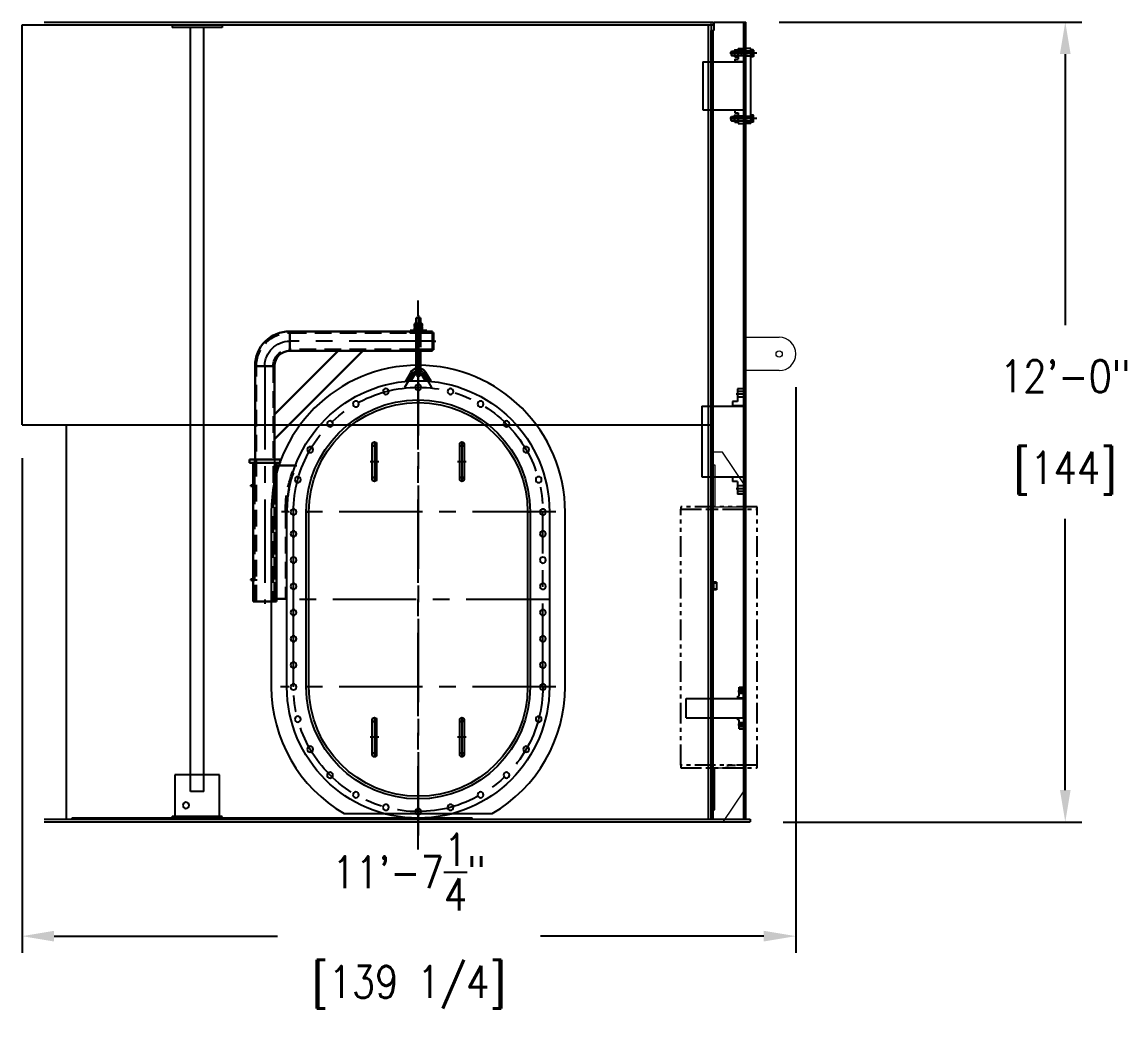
# Model space of a CAD drawing. Extents: x -3358 to -2794, y -13 to 855.
# Drawn here: x -3042.8 to -2844.1, y -13.2 to 169.2 of the extents above; entities that cross this region are included whole.
import ezdxf

# ---------------------------------------------------------------- set-up
doc = ezdxf.new("R2010")
doc.units = 0
doc.header["$LTSCALE"] = 12
doc.header["$MEASUREMENT"] = 0
doc.header["$PDMODE"] = 33
doc.header["$PDSIZE"] = -0.5
for name, pattern in [('CENTER', [2, 1.25, -0.25, 0.25, -0.25]), ('HIDDEN', [0.375, 0.25, -0.125]), ('PHANTOM2', [1.25, 0.625, -0.125, 0.125, -0.125, 0.125, -0.125])]:
    doc.linetypes.add(name, pattern=pattern)
doc.layers.get('Defpoints').update_dxf_attribs({"linetype": 'CONTINUOUS'})
for name, color, linetype in [('12 PIPE', 7, 'CONTINUOUS'), ('12-150-RFSO', 14, 'CONTINUOUS'), ('2 PIPE', 7, 'CONTINUOUS'), ('3 PIPE', 7, 'CONTINUOUS'), ('3-150-RFSO', 14, 'CONTINUOUS'), ('3-4-10NC-HHBOLT', 32, 'CONTINUOUS'), ('3-4-10NC-HHNUT', 32, 'CONTINUOUS'), ('3-4-THRDCPLG', 14, 'CONTINUOUS'), ('6X20', 3, 'CONTINUOUS'), ('8 PIPE', 7, 'CONTINUOUS'), ('8-150-BLIND', 14, 'CONTINUOUS'), ('8-150-RFSO', 14, 'CONTINUOUS'), ('CENTER', 6, 'CENTER'), ('COVER', 3, 'CONTINUOUS'), ('EXTERNALS', 3, 'CONTINUOUS'), ('INTERNALS', 1, 'CONTINUOUS'), ('NECK', 242, 'CONTINUOUS'), ('REPAD', 7, 'CONTINUOUS'), ('SHELL', 40, 'CONTINUOUS'), ('stack conn.', 191, 'CONTINUOUS'), ('TEXT', 4, 'CONTINUOUS')]:
    doc.layers.add(name, color=color, linetype=linetype)
for name, color, linetype, lineweight in [('AM_0', 7, 'CONTINUOUS', 30), ('AM_11', 92, 'PHANTOM2', 25), ('AM_3', 6, 'HIDDEN', 25), ('AM_7', 142, 'CENTER', 25), ('Equipment-AM_0', 7, 'CONTINUOUS', 50)]:
    doc.layers.add(name, color=color, linetype=linetype, lineweight=lineweight)
doc.styles.add('ROMANS', font='ROMANS.shx', dxfattribs={"width": 0.85, "height": 5.76})
doc.styles.get("Standard").update_dxf_attribs({"font": 'sanss___.ttf'})
doc.dimstyles.get("Standard").update_dxf_attribs({"dimtxt": 0.18, "dimasz": 0.18, "dimexe": 0.18, "dimexo": 0.0625, "dimgap": 0.09, "dimtad": 0, "dimtih": 1, "dimtoh": 1, "dimdec": 4, "dimzin": 0, "dimdsep": 46, "dimtxsty": 'Standard', "dimcen": 0.09, "dimadec": 0, "dimazin": 0, "dimtfac": 1, "dimtdec": 4, "dimtofl": 0, "dimtmove": 0, "dimatfit": 3, "dimfxl": 1, "dimtolj": 1, "dimtzin": 0, "dimarcsym": 0})

# ---------------------------------------------------------------- blocks, each defined once
blk = doc.blocks.new('A$Cff0bea57')
at = {"layer": '3-4-THRDCPLG'}
for p, q in [((-0.69, 1), (-0.69, 0)), ((-0.69, 1), (0.69, 1)), ((0.69, 0), (-0.69, 0)), ((-0.51, 0.45), (-0.53, 1)), ((-0.51, 0.45), (0.51, 0.45)), ((-0.46, 0.45), (-0.46, 0)), ((0.46, 0.45), (0.46, 0)), ((0.51, 0.45), (0.53, 1)), ((0.69, 1), (0.69, 0))]:
    blk.add_line(p, q, dxfattribs=at)
blk = doc.blocks.new('A$C067614a1')
at = {"layer": '12 PIPE'}
for p, q in [((-1.67, 6.37), (5.88, 6.37)), ((-1.67, 6.37), (-1.67, -6.38)), ((5.88, 6.37), (5.88, -6.38)), ((-1.67, -6.38), (5.88, -6.38))]:
    blk.add_line(p, q, dxfattribs=at)
at = {"layer": '12-150-RFSO'}
for p, q in [((4.76, 9.5), (4.76, 7.19)), ((5.95, 9.5), (4.76, 9.5)), ((5.95, 9), (4.76, 9)), ((5.95, 8), (4.76, 8)), ((5.95, 9.5), (5.95, 7.5)), ((4.76, 7.19), (3.82, 7.19)), ((3.82, 7.19), (3.82, 6.37)), ((6.01, 6.44), (3.82, 6.44)), ((5.95, 7.5), (6.01, 7.5)), ((6.01, 7.5), (6.01, -7.5)), ((3.82, -6.38), (3.82, -7.19)), ((6.01, -6.44), (3.82, -6.44)), ((4.76, -7.19), (3.82, -7.19)), ((4.76, -7.19), (4.76, -9.5)), ((5.95, -7.5), (5.95, -9.5)), ((5.95, -7.5), (6.01, -7.5)), ((5.95, -8), (4.76, -8)), ((5.95, -9), (4.76, -9)), ((5.95, -9.5), (4.76, -9.5))]:
    blk.add_line(p, q, dxfattribs=at)
at = {"layer": 'CENTER'}
for p, q in [((6.19, 8.5), (4.51, 8.5)), ((6.19, -8.5), (4.51, -8.5))]:
    blk.add_line(p, q, dxfattribs=at)
at = {"layer": 'REPAD'}
for p, q in [((0, 10.87), (0.25, 10.87)), ((0, -10.87), (0.25, -10.87))]:
    blk.add_line(p, q, dxfattribs=at)
for points in [[(0.25, 6.37), (0.25, 10.87)], [(0.25, -6.38), (0.25, -10.87)]]:
    blk.add_lwpolyline(points, dxfattribs=at)
blk = doc.blocks.new('A$C065b5bcb')
at = {"layer": '2 PIPE'}
for p, q in [((-23.6875, 5), (-23.6875, 142.5)), ((-23.6875, 142.5), (-21.3125, 142.5)), ((-21.3125, 5), (-21.3125, 142.5)), ((-23.6875, 5), (-21.3125, 5))]:
    blk.add_line(p, q, dxfattribs=at)
at = {"layer": 'COVER'}
for p, q in [((-26.5, 8), (-18.5, 8)), ((-26.5, 0.5), (-26.5, 8)), ((-18.5, 8), (-18.5, 0.5)), ((-18.5, 0.5), (-26.5, 0.5))]:
    blk.add_line(p, q, dxfattribs=at)
blk.add_circle((-20.5, 2.5), 0.5625, dxfattribs=at)
at = {"layer": 'INTERNALS'}
for p, q in [((-27, 143), (-27, 142.5)), ((-27, 142.5), (-18, 142.5)), ((-18, 143), (-18, 142.5)), ((-27, 0.5), (-18, 0.5)), ((-27, 0), (-27, 0.5)), ((-18, 0), (-18, 0.5))]:
    blk.add_line(p, q, dxfattribs=at)
blk = doc.blocks.new('A$C5abb7c81')
at = {"layer": '3-4-10NC-HHBOLT'}
for p, q in [((-6.44, 1.61), (-6.52, 1.56)), ((-6.52, 1.56), (-6.52, 1.12)), ((-6.52, 1.12), (-5.23, 1.12)), ((-6.44, 1.61), (-5.31, 1.61)), ((-6.25, -2.32), (-6.25, 1.12)), ((-6.2, 1.56), (-6.2, 1.12)), ((-5.55, 1.56), (-5.55, 1.12)), ((-5.5, -2.32), (-5.5, 1.12)), ((-5.31, 1.61), (-5.23, 1.56)), ((-5.23, 1.56), (-5.23, 1.12)), ((5.31, 1.61), (5.23, 1.56)), ((5.23, 1.56), (5.23, 1.12)), ((6.52, 1.12), (5.23, 1.12)), ((6.44, 1.61), (5.31, 1.61)), ((5.5, -2.32), (5.5, 1.12)), ((5.55, 1.56), (5.55, 1.12)), ((6.2, 1.56), (6.2, 1.12)), ((6.25, -2.32), (6.25, 1.12)), ((6.44, 1.61), (6.52, 1.56)), ((6.52, 1.56), (6.52, 1.12)), ((-6.19, -0.62), (-5.56, -0.62)), ((-6.25, -2.32), (-5.5, -2.32)), ((-6.19, -2.38), (-6.25, -2.32)), ((-6.19, -2.38), (-5.56, -2.38)), ((-5.56, -2.38), (-5.5, -2.32)), ((5.56, -2.38), (5.5, -2.32)), ((6.25, -2.32), (5.5, -2.32)), ((6.19, -2.38), (5.56, -2.38)), ((6.19, -2.38), (6.25, -2.32))]:
    blk.add_line(p, q, dxfattribs=at)
at = {"layer": '3-4-10NC-HHBOLT', "linetype": 'HIDDEN'}
for p, q in [((-6.19, -2.32), (-6.19, 1.12)), ((-5.56, -2.32), (-5.56, 1.12)), ((5.56, -2.32), (5.56, 1.12)), ((6.19, -2.32), (6.19, 1.12))]:
    blk.add_line(p, q, dxfattribs=at)
at = {"layer": '3-4-10NC-HHBOLT'}
for centre, radius, start, end in [((-6.36, 1.32), 0.288, 55.6158, 124.3842), ((-5.88, 0.53), 1.07, 72.412, 107.588), ((-5.39, 1.32), 0.288, 55.6158, 124.3842), ((5.39, 1.32), 0.288, 55.6158, 124.3842), ((5.88, 0.53), 1.07, 72.412, 107.588), ((6.36, 1.32), 0.288, 55.6158, 124.3842)]:
    blk.add_arc(centre, radius, start, end, dxfattribs=at)
at = {"layer": '3-4-10NC-HHNUT'}
for p, q in [((-6.52, -1.18), (-6.44, -1.12)), ((-6.52, -1.74), (-6.52, -1.18)), ((-6.52, -1.74), (-6.44, -1.79)), ((-6.44, -1.12), (-5.31, -1.12)), ((-6.44, -1.79), (-5.31, -1.79)), ((-6.2, -1.74), (-6.2, -1.18)), ((-5.55, -1.74), (-5.55, -1.18)), ((-5.23, -1.18), (-5.31, -1.12)), ((-5.23, -1.74), (-5.31, -1.79)), ((-5.23, -1.74), (-5.23, -1.18)), ((5.23, -1.18), (5.31, -1.12)), ((5.23, -1.74), (5.23, -1.18)), ((5.23, -1.74), (5.31, -1.79)), ((6.44, -1.12), (5.31, -1.12)), ((6.44, -1.79), (5.31, -1.79)), ((5.55, -1.74), (5.55, -1.18)), ((6.2, -1.74), (6.2, -1.18)), ((6.52, -1.18), (6.44, -1.12)), ((6.52, -1.74), (6.44, -1.79)), ((6.52, -1.74), (6.52, -1.18))]:
    blk.add_line(p, q, dxfattribs=at)
for centre, radius, start, end in [((-6.36, -1.41), 0.288, 55.6158, 124.3842), ((-6.36, -1.5), 0.288, 235.6158, 304.3842), ((-5.88, -2.2), 1.07, 72.412, 107.588), ((-5.88, -0.72), 1.07, 252.412, 287.588), ((-5.39, -1.41), 0.288, 55.6158, 124.3842), ((-5.39, -1.5), 0.288, 235.6158, 304.3842), ((5.39, -1.41), 0.288, 55.6158, 124.3842), ((5.39, -1.5), 0.288, 235.6158, 304.3842), ((5.88, -2.2), 1.07, 72.412, 107.588), ((5.88, -0.72), 1.07, 252.412, 287.588), ((6.36, -1.41), 0.288, 55.6158, 124.3842), ((6.36, -1.5), 0.288, 235.6158, 304.3842)]:
    blk.add_arc(centre, radius, start, end, dxfattribs=at)
at = {"layer": '8-150-BLIND'}
for p, q in [((-6.75, 1.12), (-6.75, 0.06)), ((6.75, 1.12), (-6.75, 1.12)), ((-5.31, 0.06), (-6.75, 0.06)), ((-6.31, 0.06), (-6.31, 1.12)), ((-5.44, 0.06), (-5.44, 1.12)), ((-5.31, 0.06), (-5.31, 0)), ((5.31, 0), (-5.31, 0)), ((5.31, 0.06), (5.31, 0)), ((6.75, 0.06), (5.31, 0.06)), ((5.44, 0.06), (5.44, 1.12)), ((6.31, 0.06), (6.31, 1.12)), ((6.75, 1.12), (6.75, 0.06))]:
    blk.add_line(p, q, dxfattribs=at)
at = {"layer": '8-150-RFSO'}
blk.add_line((-5.31, 0), (5.31, 0), dxfattribs=at)
at = {"layer": 'CENTER'}
for p, q in [((-5.88, 2.22), (-5.88, -2.64)), ((5.88, 2.22), (5.88, -2.64))]:
    blk.add_line(p, q, dxfattribs=at)
blk = doc.blocks.new('A$C8cebc589')
at = {"layer": 'AM_0'}
for p, q in [((-0.63, 49.7), (-0.72, 49.61)), ((-0.63, 49.7), (-0.55, 49.7)), ((-0.55, 49.7), (-0.04, 49.7)), ((-0.43, 50.72), (-0.43, 49.7)), ((-0.43, 50.72), (0.35, 50.72)), ((-0.04, 49.7), (0.47, 49.7)), ((0.35, 49.7), (0.35, 50.72)), ((0.47, 49.7), (0.55, 49.7)), ((0.64, 49.61), (0.55, 49.7)), ((-2.56, 48.06), (-2.76, 48.06)), ((-2.76, 48.06), (-2.76, 44.95)), ((-1.53, 48.26), (-2.56, 48.26)), ((-2.56, 44.76), (-2.56, 48.26)), ((-0.63, 48.44), (-1.53, 48.44)), ((-1.53, 48.09), (-1.53, 48.44)), ((-1.53, 48.09), (-1.53, 47.94)), ((-1.53, 48.09), (1.46, 48.09)), ((-0.72, 49.16), (-0.72, 49.61)), ((-0.72, 49.16), (-0.63, 49.07)), ((-0.63, 49.07), (-0.72, 48.98)), ((-0.72, 48.53), (-0.72, 48.98)), ((-0.72, 48.53), (-0.63, 48.44)), ((-0.63, 49.07), (-0.55, 49.07)), ((-0.63, 48.44), (-0.55, 48.44)), ((-0.55, 49.07), (-0.04, 49.07)), ((-0.55, 48.44), (-0.04, 48.44)), ((-0.43, 48.44), (-0.43, 48.43)), ((-0.38, 49.16), (-0.38, 49.61)), ((-0.38, 48.53), (-0.38, 48.98)), ((-0.04, 49.07), (0.47, 49.07)), ((-0.04, 48.44), (0.47, 48.44)), ((0.3, 49.16), (0.3, 49.61)), ((0.3, 48.53), (0.3, 48.98)), ((0.35, 48.43), (0.35, 48.44)), ((0.47, 49.07), (0.55, 49.07)), ((0.47, 48.44), (0.55, 48.44)), ((0.55, 49.07), (0.64, 49.16)), ((0.64, 48.98), (0.55, 49.07)), ((0.55, 48.44), (0.64, 48.53)), ((1.46, 48.44), (0.55, 48.44)), ((0.64, 49.16), (0.64, 49.61)), ((0.64, 48.53), (0.64, 48.98)), ((1.46, 48.09), (1.46, 48.44)), ((23.11, 48.26), (1.46, 48.26)), ((1.46, 48.09), (1.46, 47.94)), ((23.11, 44.76), (23.11, 48.26)), ((-2.76, 44.95), (-2.56, 44.95)), ((-2.56, 44.76), (-0.47, 44.76)), ((-0.43, 44.77), (-0.43, 44.38)), ((-0.43, 44.38), (-0.43, 43.6)), ((-0.43, 44.38), (0.35, 44.38)), ((0.35, 44.38), (0.35, 44.77)), ((0.35, 43.6), (0.35, 44.38)), ((0.39, 44.76), (9.94, 44.76)), ((9.94, 44.76), (25.86, 28.83)), ((14.39, 44.76), (9.94, 44.76)), ((14.39, 44.76), (23.11, 44.76)), ((25.86, 33.29), (14.39, 44.76)), ((-0.43, 43.6), (-0.43, 42.3)), ((-0.43, 42.3), (-0.43, 40.58)), ((0.35, 42.3), (0.35, 43.6)), ((0.35, 40.58), (0.35, 42.3)), ((25.86, 42.01), (25.86, 33.29)), ((25.86, 42.01), (29.36, 42.01)), ((29.36, 25.2), (29.36, 42.01)), ((-1.33, 40.88), (-2.25, 39.28)), ((-1.33, 40.88), (-0.65, 40.49)), ((-1.31, 39.33), (-0.65, 40.49)), ((1.33, 40.88), (0.65, 40.49)), ((0.65, 40.49), (1.31, 39.33)), ((2.25, 39.28), (1.33, 40.88)), ((-1.32, 39.33), (-2.25, 39.28)), ((-2.25, 39.28), (-2.25, 39.28)), ((-1.32, 39.33), (-1.31, 39.33)), ((1.32, 39.33), (1.31, 39.33)), ((1.32, 39.33), (2.25, 39.28)), ((2.25, 39.28), (2.25, 39.28)), ((25.86, 28.83), (25.86, 33.29)), ((25.86, 28.83), (25.86, 25.2)), ((25.52, 24.13), (22.08, 24.13)), ((24.85, 25.2), (24.85, 24.61)), ((24.85, 25.2), (30.37, 25.2)), ((24.85, 24.61), (30.37, 24.61)), ((25.52, 24.61), (25.52, -0.39)), ((29.7, 20.59), (29.7, 24.61)), ((30.37, 24.61), (30.37, 25.2)), ((29.74, 20.6), (29.7, 20.6)), ((29.7, 20.6), (29.7, 20.35)), ((29.7, 20.59), (29.7, 20.59)), ((29.7, 20.35), (29.74, 20.35)), ((29.7, 20.35), (29.7, 20.35)), ((29.7, 3.66), (29.7, 20.35)), ((29.75, 20.63), (29.74, 20.61)), ((29.74, 20.61), (29.74, 20.59)), ((29.74, 20.59), (29.74, 20.47)), ((29.74, 20.47), (29.74, 20.35)), ((29.74, 20.35), (29.74, 20.33)), ((29.74, 20.33), (29.75, 20.31)), ((29.75, 20.63), (29.85, 20.63)), ((29.75, 20.55), (29.85, 20.55)), ((29.75, 20.39), (29.85, 20.39)), ((29.75, 20.31), (29.85, 20.31)), ((29.86, 20.61), (29.85, 20.63)), ((29.85, 20.31), (29.86, 20.33)), ((29.86, 20.61), (29.86, 20.59)), ((29.86, 20.59), (29.86, 20.47)), ((29.94, 20.56), (29.86, 20.58)), ((29.86, 20.47), (29.86, 20.35)), ((29.86, 20.37), (29.94, 20.38)), ((29.86, 20.35), (29.86, 20.33)), ((29.94, 20.56), (29.94, 20.38)), ((30.13, 20.55), (30.02, 20.56)), ((30.02, 20.56), (30.02, 20.38)), ((30.02, 20.38), (30.13, 20.39)), ((30.13, 20.55), (30.13, 20.39)), ((29.74, 3.67), (29.7, 3.67)), ((29.7, 3.67), (29.7, 3.42)), ((29.7, 3.66), (29.7, 3.66)), ((29.7, 3.43), (29.7, 3.43)), ((29.7, -0.39), (29.7, 3.43)), ((29.7, 3.42), (29.74, 3.42)), ((29.75, 3.7), (29.74, 3.68)), ((29.74, 3.68), (29.74, 3.66)), ((29.74, 3.66), (29.74, 3.54)), ((29.74, 3.54), (29.74, 3.42)), ((29.74, 3.42), (29.74, 3.41)), ((29.74, 3.41), (29.75, 3.38)), ((29.75, 3.7), (29.85, 3.7)), ((29.75, 3.62), (29.85, 3.62)), ((29.75, 3.46), (29.85, 3.46)), ((29.75, 3.38), (29.85, 3.38)), ((29.86, 3.68), (29.85, 3.7)), ((29.85, 3.38), (29.86, 3.41)), ((29.86, 3.68), (29.86, 3.66)), ((29.86, 3.66), (29.86, 3.54)), ((29.94, 3.63), (29.86, 3.65)), ((29.86, 3.54), (29.86, 3.42)), ((29.86, 3.44), (29.94, 3.45)), ((29.86, 3.42), (29.86, 3.41)), ((29.94, 3.63), (29.94, 3.45)), ((30.13, 3.62), (30.02, 3.63)), ((30.02, 3.63), (30.02, 3.45)), ((30.02, 3.45), (30.13, 3.46)), ((30.13, 3.62), (30.13, 3.46)), ((23.62, 0.12), (25.52, 0.12)), ((25.52, -0.39), (27.61, -0.39)), ((27.61, -0.39), (29.7, -0.39))]:
    blk.add_line(p, q, dxfattribs=at)
at = {"layer": 'AM_0', "flags": 128}
for points in [[(-0.43, 43.6), (-0.43, 43.64), (-0.4, 43.67), (-0.37, 43.71), (-0.32, 43.74), (-0.27, 43.76), (-0.2, 43.78), (-0.13, 43.79), (-0.06, 43.8), (0.02, 43.8), (0.09, 43.79), (0.16, 43.77), (0.22, 43.75), (0.27, 43.72), (0.31, 43.69), (0.34, 43.66), (0.35, 43.62), (0.35, 43.6)], [(-0.43, 42.3), (-0.43, 42.34), (-0.4, 42.38), (-0.37, 42.41), (-0.32, 42.44), (-0.27, 42.47), (-0.2, 42.48), (-0.13, 42.5), (-0.06, 42.5), (0.02, 42.5), (0.09, 42.49), (0.16, 42.48), (0.22, 42.45), (0.27, 42.43), (0.31, 42.39), (0.34, 42.36), (0.35, 42.32), (0.35, 42.3)], [(29.74, 20.59), (29.74, 20.61), (29.75, 20.63)], [(29.75, 20.55), (29.74, 20.57), (29.74, 20.59)], [(29.74, 20.47), (29.74, 20.52), (29.75, 20.55)], [(29.75, 20.39), (29.74, 20.44), (29.74, 20.47)], [(29.74, 20.35), (29.74, 20.37), (29.75, 20.39)], [(29.75, 20.31), (29.74, 20.34), (29.74, 20.35)], [(29.85, 20.63), (29.86, 20.61), (29.86, 20.59)], [(29.86, 20.59), (29.85, 20.57), (29.85, 20.55)], [(29.85, 20.55), (29.86, 20.51), (29.86, 20.47)], [(29.86, 20.47), (29.85, 20.43), (29.85, 20.39)], [(29.85, 20.39), (29.86, 20.37), (29.86, 20.35)], [(29.86, 20.35), (29.85, 20.33), (29.85, 20.31)], [(29.74, 3.66), (29.74, 3.68), (29.75, 3.7)], [(29.75, 3.62), (29.74, 3.65), (29.74, 3.66)], [(29.74, 3.54), (29.74, 3.59), (29.75, 3.62)], [(29.75, 3.46), (29.74, 3.51), (29.74, 3.54)], [(29.74, 3.42), (29.74, 3.45), (29.75, 3.46)], [(29.75, 3.38), (29.74, 3.41), (29.74, 3.42)], [(29.85, 3.7), (29.86, 3.68), (29.86, 3.66)], [(29.86, 3.66), (29.85, 3.64), (29.85, 3.62)], [(29.85, 3.62), (29.86, 3.58), (29.86, 3.54)], [(29.86, 3.54), (29.85, 3.5), (29.85, 3.46)], [(29.85, 3.46), (29.86, 3.44), (29.86, 3.42)], [(29.86, 3.42), (29.85, 3.4), (29.85, 3.38)]]:
    blk.add_lwpolyline(points, dxfattribs=at)
at = {"layer": 'AM_0'}
for centre, radius, start, end in [((-0.53, 49.46), 0.239, 94.2859, 142.0876), ((-0.57, 49.46), 0.24, 38.0965, 85.5299), ((-0.02, 48.94), 0.756, 91.5038, 118.4962), ((-0.06, 48.94), 0.756, 61.4966, 88.5034), ((0.49, 49.46), 0.24, 94.4701, 141.9035), ((0.45, 49.46), 0.239, 37.9124, 85.7141), ((-0.53, 49.31), 0.24, 218.0965, 265.5299), ((-0.53, 48.83), 0.239, 94.2859, 142.0876), ((-0.53, 48.68), 0.24, 218.0965, 265.5299), ((-0.57, 49.3), 0.239, 274.2859, 322.0876), ((-0.57, 48.83), 0.24, 38.0965, 85.5299), ((-0.57, 48.68), 0.239, 274.2859, 322.0876), ((-0.04, 50.34), 1.95, 257.9213, 282.2397), ((-0.02, 49.82), 0.757, 241.5178, 268.4822), ((-0.02, 48.31), 0.756, 91.5038, 118.4962), ((-0.02, 49.19), 0.757, 241.5178, 268.4822), ((-0.06, 49.82), 0.755, 271.4819, 298.5181), ((-0.06, 48.31), 0.756, 61.4966, 88.5034), ((-0.06, 49.19), 0.755, 271.4819, 298.5181), ((0.49, 49.3), 0.239, 217.9124, 265.7141), ((0.49, 48.83), 0.24, 94.4701, 141.9035), ((0.49, 48.68), 0.239, 217.9124, 265.7141), ((0.45, 49.31), 0.24, 274.4701, 321.9035), ((0.45, 48.83), 0.239, 37.9124, 85.7141), ((0.45, 48.68), 0.24, 274.4701, 321.9035), ((23.11, 42.01), 6.25, 0, 90), ((-0.03, 43.01), 1.8, 90.218, 104.0375), ((-0.05, 43), 1.82, 76.0974, 89.7364), ((23.11, 42.01), 2.75, 0, 90), ((0, 40.11), 1.54, 106.3583, 150), ((0, 40.11), 0.748, 125.3176, 150), ((-0.04, 40.58), 0.394, 180, 0), ((0, 40.11), 1.54, 30, 76.6336), ((0, 40.11), 0.748, 30, 61.6717), ((5.08, 16.2), 18.54, 358.5995, 11.5898), ((29.98, 20.43), 0.142, 73.0422, 106.9578), ((29.98, 20.52), 0.142, 253.0422, 286.9578), ((29.98, 3.5), 0.142, 73.0422, 106.9578), ((29.98, 3.59), 0.142, 253.0422, 286.9578)]:
    blk.add_arc(centre, radius, start, end, dxfattribs=at)
for centre, major_axis, start_param, end_param in [((-1.8, 39.27), (0.497, 0.305), 5.597955, 8.539212), ((1.8, 39.27), (0.497, -0.305), 0.885566, 3.826823)]:
    blk.add_ellipse(centre, major_axis=major_axis, ratio=0.542956, start_param=start_param, end_param=end_param, dxfattribs=at)
at = {"layer": 'AM_3'}
for p, q in [((-0.43, 49.7), (-0.43, 48.44)), ((-0.38, 49.7), (-0.38, 49.07)), ((0.3, 49.07), (0.3, 49.7)), ((0.35, 48.44), (0.35, 49.7)), ((-0.47, 48.01), (-2.56, 48.01)), ((-0.47, 48.26), (-1.53, 48.26)), ((-0.45, 48.24), (-1.53, 48.24)), ((-1.53, 47.94), (-1.53, 47.93)), ((-1.53, 47.93), (1.46, 47.93)), ((-0.47, 48.26), (-0.47, 48.01)), ((-0.45, 48.44), (-0.45, 48.24)), ((-0.43, 48.43), (-0.43, 44.77)), ((-0.38, 49.07), (-0.38, 48.44)), ((-0.07, 48.2), (0.02, 48.21)), ((-0.07, 47.95), (0.01, 47.95)), ((0.3, 48.44), (0.3, 49.07)), ((0.35, 44.77), (0.35, 48.43)), ((0.37, 48.24), (0.37, 48.44)), ((1.46, 48.24), (0.37, 48.24)), ((1.46, 48.26), (0.39, 48.26)), ((0.39, 48.01), (0.39, 48.26)), ((23.11, 48.01), (0.39, 48.01)), ((1.46, 47.94), (1.46, 47.93)), ((-2.56, 45.01), (-0.47, 45.01)), ((-0.47, 45.01), (-0.47, 44.76)), ((0.35, 44.38), (-0.43, 44.38)), ((-0.01, 44.81), (-0.09, 44.81)), ((-0.01, 45.07), (-0.08, 45.07)), ((0.39, 45.01), (23.11, 45.01)), ((0.39, 44.76), (0.39, 45.01)), ((-0.31, 43.15), (0.23, 43.15)), ((-0.24, 43.2), (-0.26, 43.19)), ((26.11, 42.01), (26.11, -0.39)), ((29.11, -0.39), (29.11, 42.01)), ((-0.65, 40.49), (-1.33, 40.88)), ((0.65, 40.49), (1.33, 40.88)), ((-0.04, 35.91), (-0.04, 35.43)), ((0.04, 35.43), (0.04, 35.91)), ((22.08, 24.13), (21.83, 24.13)), ((25.59, 24.13), (25.52, 24.13)), ((25.59, 0.12), (25.59, 24.13)), ((25.59, 24.13), (25.84, 24.13)), ((25.84, 25.2), (25.84, 24.61)), ((25.84, 24.61), (25.84, -0.39)), ((25.84, 0.12), (25.84, 24.13)), ((25.86, 25.2), (25.86, -0.39)), ((29.36, -0.39), (29.36, 25.2)), ((29.38, 24.61), (29.38, 25.2)), ((29.38, 20.57), (29.38, 24.61)), ((29.7, 20.57), (29.38, 20.57)), ((29.38, 3.64), (29.38, 20.37)), ((29.38, 20.37), (29.7, 20.37)), ((29.56, 20.59), (29.54, 20.57)), ((29.54, 20.57), (29.54, 20.38)), ((29.54, 20.38), (29.56, 20.36)), ((29.56, 20.59), (29.56, 20.36)), ((29.7, 20.59), (29.56, 20.59)), ((29.56, 20.36), (29.7, 20.35)), ((29.7, 20.57), (29.7, 20.59)), ((29.7, 20.35), (29.7, 20.37)), ((20.16, 15.75), (19.69, 15.75)), ((23.62, 15.75), (23.87, 15.75)), ((23.87, 15.75), (23.87, 0.12)), ((29.7, 3.64), (29.38, 3.64)), ((29.38, -0.39), (29.38, 3.44)), ((29.38, 3.44), (29.7, 3.44)), ((29.56, 3.66), (29.54, 3.64)), ((29.54, 3.64), (29.54, 3.45)), ((29.54, 3.45), (29.56, 3.43)), ((29.56, 3.66), (29.56, 3.43)), ((29.7, 3.66), (29.56, 3.66)), ((29.56, 3.43), (29.7, 3.43)), ((29.7, 3.64), (29.7, 3.66)), ((29.7, 3.43), (29.7, 3.44)), ((25.52, 0.12), (25.59, 0.12)), ((25.59, 0.12), (25.84, 0.12)), ((-20.16, -15.75), (-19.69, -15.75)), ((19.69, -15.75), (20.16, -15.75))]:
    blk.add_line(p, q, dxfattribs=at)
at = {"layer": 'AM_3', "flags": 128}
for points in [[(0.35, 43.6), (0.35, 43.58), (0.34, 43.54), (0.31, 43.51), (0.27, 43.48), (0.22, 43.45), (0.16, 43.43), (0.09, 43.41), (0.02, 43.4), (-0.06, 43.4), (-0.13, 43.4), (-0.2, 43.42), (-0.27, 43.44), (-0.32, 43.46), (-0.37, 43.49), (-0.4, 43.53), (-0.43, 43.56), (-0.43, 43.6), (-0.43, 43.6)], [(0.26, 42.6), (0.16, 42.52), (0.1, 42.49), (0.03, 42.47), (-0.1, 42.47), (-0.2, 42.5), (-0.3, 42.57), (-0.38, 42.66), (-0.43, 42.78), (-0.43, 42.85), (-0.42, 42.92), (-0.4, 42.98), (-0.37, 43.04), (-0.28, 43.13), (-0.16, 43.18), (-0.03, 43.2), (0.1, 43.18), (0.21, 43.12), (0.29, 43.04), (0.34, 42.93), (0.35, 42.81), (0.32, 42.68), (0.26, 42.6)], [(0.35, 42.3), (0.35, 42.28), (0.34, 42.25), (0.31, 42.21), (0.27, 42.18), (0.22, 42.15), (0.16, 42.13), (0.09, 42.11), (0.02, 42.1), (-0.06, 42.1), (-0.13, 42.11), (-0.2, 42.12), (-0.27, 42.14), (-0.32, 42.16), (-0.37, 42.19), (-0.4, 42.23), (-0.43, 42.26), (-0.43, 42.3), (-0.43, 42.3)], [(-0.2, 43.22), (-0.23, 43.21), (-0.31, 43.15)], [(0.17, 43.19), (0.12, 43.22), (0.12, 43.22)], [(0.23, 43.15), (0.18, 43.19), (0.14, 43.21)], [(29.38, 20.47), (29.38, 20.51), (29.38, 20.54), (29.38, 20.56), (29.38, 20.57), (29.38, 20.57), (29.38, 20.56), (29.38, 20.54), (29.38, 20.52), (29.38, 20.48), (29.38, 20.45)], [(29.38, 20.37), (29.38, 20.37), (29.38, 20.38), (29.38, 20.39), (29.38, 20.42), (29.38, 20.45), (29.38, 20.47)], [(29.7, 20.47), (29.7, 20.51), (29.7, 20.54), (29.7, 20.56), (29.7, 20.57), (29.7, 20.57), (29.7, 20.56), (29.7, 20.54), (29.7, 20.52), (29.7, 20.48), (29.7, 20.45)], [(29.7, 20.37), (29.7, 20.37), (29.7, 20.38), (29.7, 20.39), (29.7, 20.42), (29.7, 20.45), (29.7, 20.47)], [(29.38, 3.54), (29.38, 3.58), (29.38, 3.61), (29.38, 3.63), (29.38, 3.64), (29.38, 3.64), (29.38, 3.63), (29.38, 3.61), (29.38, 3.59), (29.38, 3.55), (29.38, 3.52)], [(29.38, 3.44), (29.38, 3.44), (29.38, 3.45), (29.38, 3.47), (29.38, 3.49), (29.38, 3.52), (29.38, 3.54)], [(29.7, 3.54), (29.7, 3.58), (29.7, 3.61), (29.7, 3.63), (29.7, 3.64), (29.7, 3.64), (29.7, 3.63), (29.7, 3.61), (29.7, 3.59), (29.7, 3.55), (29.7, 3.52)], [(29.7, 3.44), (29.7, 3.44), (29.7, 3.45), (29.7, 3.47), (29.7, 3.49), (29.7, 3.52), (29.7, 3.54)]]:
    blk.add_lwpolyline(points, dxfattribs=at)
at = {"layer": 'AM_3'}
for centre, radius, start, end in [((-0.03, 50.02), 1.82, 256.0974, 269.7364), ((-0.03, 49.53), 1.58, 253.8456, 269.5761), ((-0.04, 49.95), 1.76, 256.5602, 283.6211), ((-0.05, 50.01), 1.8, 270.218, 284.0375), ((-0.05, 49.51), 1.57, 270.3583, 286.2858), ((23.11, 42.01), 6, 0, 90), ((-0.03, 43.5), 1.57, 90.3583, 106.2858), ((-0.05, 43.49), 1.58, 73.8456, 89.5761), ((23.11, 42.01), 3, 0, 90), ((-0.04, 42.86), 0.394, 46.2668, 133.7332), ((0, 40.11), 1.54, 76.6336, 106.3583), ((-0.04, 40.58), 0.394, 0, 180), ((0, 40.11), 0.748, 61.6717, 125.3176), ((5.59, 16.31), 18.02, 11.5604, 25.71), ((5.58, 16.23), 18.3, 358.5054, 25.6096)]:
    blk.add_arc(centre, radius, start, end, dxfattribs=at)
at = {"layer": 'AM_7'}
for p, q in [((-0.04, 51.11), (-0.04, 40.19)), ((-2.56, 46.51), (-3.15, 46.51)), ((-2.56, 46.51), (23.11, 46.51)), ((27.61, 42.01), (27.61, -0.79)), ((-2.45, 38.16), (-0.99, 40.68)), ((0.99, 40.68), (2.45, 38.16)), ((30.09, 20.47), (28.99, 20.47)), ((30.09, 3.54), (28.99, 3.54))]:
    blk.add_line(p, q, dxfattribs=at)
for centre, radius, start, end in [((23.11, 42.01), 4.5, 0, 90), ((0, 40.11), 1.14, 30, 150)]:
    blk.add_arc(centre, radius, start, end, dxfattribs=at)
at = {"layer": 'CENTER'}
for p, q in [((0, -45.01), (0, 53.79)), ((-7.87, 28.35), (-7.87, 26.77)), ((7.87, 28.35), (7.87, 26.77)), ((-7.87, 26.77), (-7.87, 22.83)), ((7.87, 26.77), (7.87, 22.83)), ((-8.66, 24.8), (-7.09, 24.8)), ((7.09, 24.8), (8.66, 24.8)), ((-7.87, 22.83), (-7.87, 21.26)), ((7.87, 22.83), (7.87, 21.26)), ((-24.78, 15.75), (24.59, 15.75)), ((-22.44, -15.75), (-22.44, 15.75)), ((-23.62, 0), (23.62, 0)), ((-24.78, -15.75), (24.78, -15.75)), ((-7.87, -21.26), (-7.87, -23.23)), ((7.87, -21.26), (7.87, -22.83)), ((-7.87, -22.44), (-7.87, -26.77)), ((7.87, -22.83), (7.87, -26.77)), ((-8.66, -24.8), (-7.09, -24.8)), ((7.09, -24.8), (8.66, -24.8)), ((-7.87, -26.77), (-7.87, -28.35)), ((7.87, -26.77), (7.87, -28.35))]:
    blk.add_line(p, q, dxfattribs=at)
for centre, start, end in [((0, 15.75), 0, 180.0651), ((0, -15.75), 179.9349, 0)]:
    blk.add_arc(centre, 22.44, start, end, dxfattribs=at)
at = {"layer": 'COVER'}
for p, q in [((-23.62, 15.75), (-23.62, -15.75)), ((-19.69, 15.75), (-20.16, 15.75)), ((22.44, -15.75), (22.44, 15.75)), ((23.62, -15.75), (23.62, 15.75))]:
    blk.add_line(p, q, dxfattribs=at)
for centre in [(-5.81, 37.42), (0, 38.19), (5.81, 37.42), (-11.22, 35.18), (11.22, 35.18), (-15.87, 31.62), (15.87, 31.62), (-19.43, 26.97), (19.43, 26.97), (-21.68, 21.56), (21.68, 21.56), (-22.44, 15.75), (22.44, 15.75), (-22.44, 11.81), (22.44, 11.81), (-22.44, 7.09), (22.44, 7.09), (-22.44, 2.36), (22.44, 2.36), (-22.44, -2.36), (22.44, -2.36), (-22.44, -7.09), (22.44, -7.09), (-22.44, -11.81), (22.44, -11.81), (-22.44, -15.75), (22.44, -15.75), (-21.68, -21.56), (21.68, -21.56), (-19.43, -26.97), (19.43, -26.97), (-15.87, -31.62), (15.87, -31.62), (-11.22, -35.18), (11.22, -35.18), (-5.81, -37.42), (0, -38.19), (5.81, -37.42)]:
    blk.add_circle(centre, 0.531, dxfattribs=at)
for centre, radius, start, end in [((0, 15.75), 23.62, 0, 180), ((7.87, 27.95), 0.394, 180, 0), ((0, -15.75), 23.62, 180, 0)]:
    blk.add_arc(centre, radius, start, end, dxfattribs=at)
at = {"layer": 'EXTERNALS'}
for p, q in [((-8.27, 27.95), (-8.27, 26.77)), ((-7.48, 26.77), (-7.48, 27.95)), ((7.48, 27.95), (7.48, 26.77)), ((8.27, 26.77), (8.27, 27.95)), ((-8.27, 26.77), (-8.27, 22.83)), ((-7.48, 22.83), (-7.48, 26.77)), ((7.48, 26.77), (7.48, 22.83)), ((8.27, 22.83), (8.27, 26.77)), ((-8.27, 22.83), (-8.27, 21.65)), ((-7.48, 21.65), (-7.48, 22.83)), ((7.48, 22.83), (7.48, 21.65)), ((8.27, 21.65), (8.27, 22.83)), ((-8.27, -21.65), (-8.27, -22.83)), ((-7.48, -22.83), (-7.48, -21.65)), ((7.48, -21.65), (7.48, -22.83)), ((8.27, -22.83), (8.27, -21.65)), ((-8.27, -22.83), (-8.27, -26.77)), ((-7.48, -26.77), (-7.48, -22.83)), ((7.48, -22.83), (7.48, -26.77)), ((8.27, -26.77), (8.27, -22.83)), ((-8.27, -26.77), (-8.27, -27.95)), ((-7.48, -27.95), (-7.48, -26.77)), ((7.48, -26.77), (7.48, -27.95)), ((8.27, -27.95), (8.27, -26.77))]:
    blk.add_line(p, q, dxfattribs=at)
for centre, start, end in [((-7.87, 27.95), 0, 180), ((-7.87, 27.95), 180, 0), ((7.87, 27.95), 0, 180), ((-7.87, 21.65), 0, 180), ((7.87, 21.65), 0, 180), ((-7.87, 21.65), 180, 0), ((7.87, 21.65), 180, 0), ((-7.87, -21.65), 0, 180), ((-7.87, -21.65), 180, 0), ((7.87, -21.65), 0, 180), ((7.87, -21.65), 180, 0), ((-7.87, -27.95), 0, 180), ((7.87, -27.95), 0, 180), ((-7.87, -27.95), 180, 0), ((7.87, -27.95), 180, 0)]:
    blk.add_arc(centre, 0.394, start, end, dxfattribs=at)
at = {"layer": 'NECK'}
for p, q in [((-20.16, 15.75), (-20.16, -15.75)), ((-19.69, 15.75), (-19.69, -15.75)), ((19.69, -15.75), (19.69, 15.75)), ((20.16, -15.75), (20.16, 15.75))]:
    blk.add_line(p, q, dxfattribs=at)
for centre, radius, start, end in [((0, 15.75), 20.16, 0, 180), ((0, 15.75), 19.69, 90.1146, 180), ((0, 15.75), 19.69, 0, 89.8854), ((0, -15.75), 20.16, 180, 0), ((0, -15.75), 19.69, 180, 0)]:
    blk.add_arc(centre, radius, start, end, dxfattribs=at)
blk = doc.blocks.new('A$Cdaf0aad4')
at = {"layer": '3 PIPE'}
for p, q in [((-4.51, 1.75), (5.84, 1.75)), ((-4.51, -1.75), (-4.51, 1.75)), ((5.84, -1.75), (5.84, 1.75)), ((-4.51, -1.75), (5.84, -1.75))]:
    blk.add_line(p, q, dxfattribs=at)
at = {"layer": '3-150-RFSO'}
for p, q in [((4.78, 2.13), (5.03, 2.13)), ((4.78, 1.75), (4.78, 2.13)), ((5.03, 3.75), (5.91, 3.75)), ((5.03, 2.13), (5.03, 3.75)), ((5.91, 3.38), (5.03, 3.38)), ((5.91, 2.63), (5.03, 2.63)), ((5.91, 2.5), (5.91, 3.75)), ((5.91, 2.5), (5.97, 2.5)), ((5.97, -2.5), (5.97, 2.5)), ((5.97, 1.79), (4.78, 1.79)), ((4.78, -2.12), (4.78, -1.75)), ((5.97, -1.78), (4.78, -1.78)), ((4.78, -2.12), (5.03, -2.12)), ((5.03, -3.75), (5.03, -2.12)), ((5.91, -2.62), (5.03, -2.62)), ((5.91, -3.37), (5.03, -3.37)), ((5.03, -3.75), (5.91, -3.75)), ((5.91, -3.75), (5.91, -2.5)), ((5.91, -2.5), (5.97, -2.5))]:
    blk.add_line(p, q, dxfattribs=at)
at = {"layer": 'CENTER'}
for p, q in [((6.15, 3), (4.78, 3)), ((6.15, -3), (4.78, -3))]:
    blk.add_line(p, q, dxfattribs=at)
at = {"layer": 'REPAD'}
for p, q in [((0, 3.88), (0.25, 3.88)), ((0.25, 1.75), (0.25, 3.88)), ((0.25, -1.75), (0.25, -3.88)), ((0, -3.88), (0.25, -3.88))]:
    blk.add_line(p, q, dxfattribs=at)
blk = doc.blocks.new('*D257')
at = {"layer": 'Defpoints', "color": 0, "transparency": 16777216}
for p in [(-2903.52, 109.4), (-3042.77, 96.65), (-3042.77, 4.6)]:
    blk.add_point(p, dxfattribs=at)
at = {"layer": 'TEXT', "color": 0, "lineweight": -2, "transparency": 16777216}
for p, q in [((-2903.52, 103.4), (-2903.52, 1.6)), ((-3042.77, 90.65), (-3042.77, 1.6)), ((-3037.01, 4.6), (-2996.83, 4.6)), ((-2909.28, 4.6), (-2949.46, 4.6))]:
    blk.add_line(p, q, dxfattribs=at)
at = {"layer": 'TEXT', "color": 0, "transparency": 16777216}
for points in [[(-3037.01, 5.56), (-3037.01, 3.64), (-3042.77, 4.6)], [(-2909.28, 5.56), (-2909.28, 3.64), (-2903.52, 4.6)]]:
    blk.add_solid(points, dxfattribs=at)
at = {"layer": 'TEXT', "color": 0, "transparency": 16777216, "char_height": 5.76, "attachment_point": 5, "style": 'ROMANS'}
for s, insert in [('\\A1;11\'-7{\\H1x;\\S1/4;}"', (-2973.14, 16.12)), ('\\A1;[139 1/4]', (-2973.14, -4.59))]:
    blk.add_mtext(s, dxfattribs=dict(at, insert=insert))
blk = doc.blocks.new('*D258')
at = {"layer": 'Defpoints', "color": 0, "transparency": 16777216}
for p in [(-2912.52, 169.15), (-2911.77, 25.15), (-2855.03, 25.15)]:
    blk.add_point(p, dxfattribs=at)
at = {"layer": 'TEXT', "color": 0, "lineweight": -2, "transparency": 16777216}
for p, q in [((-2906.52, 169.15), (-2852.03, 169.15)), ((-2855.03, 163.39), (-2855.03, 114.57)), ((-2855.03, 30.91), (-2855.03, 79.74)), ((-2905.77, 25.15), (-2852.03, 25.15))]:
    blk.add_line(p, q, dxfattribs=at)
at = {"layer": 'TEXT', "color": 0, "transparency": 16777216}
for points in [[(-2855.99, 163.39), (-2854.07, 163.39), (-2855.03, 169.15)], [(-2855.99, 30.91), (-2854.07, 30.91), (-2855.03, 25.15)]]:
    blk.add_solid(points, dxfattribs=at)
at = {"layer": 'TEXT', "color": 0, "transparency": 16777216, "char_height": 5.76, "attachment_point": 5, "style": 'ROMANS'}
for s, insert in [('\\A1;12\'-0"', (-2855.03, 105.38)), ('\\A1;[144]', (-2855.03, 87.96))]:
    blk.add_mtext(s, dxfattribs=dict(at, insert=insert))

msp = doc.modelspace()

# ---------------------------------------------------------------- linework, layer by layer
at = {"layer": '6X20'}
for p, q in [((-2918.26721, 169.15221), (-2918.26721, 167.65221)), ((-2918.26721, 169.15221), (-2912.51721, 169.15221)), ((-2912.89221, 25.65221), (-2912.89221, 169.15221)), ((-2912.51721, 25.65221), (-2912.51721, 169.15221)), ((-2918.76721, 25.65221), (-2918.76721, 167.65221)), ((-2918.76721, 167.65221), (-2918.26721, 167.65221)), ((-2918.39221, 25.65221), (-2918.39221, 167.65221))]:
    msp.add_line(p, q, dxfattribs=at)
at = {"layer": '8 PIPE'}
for p, q in [((-2920.26721, 161.96471), (-2920.26721, 153.33971)), ((-2920.26721, 161.96471), (-2912.89221, 161.96471)), ((-2912.89221, 161.96471), (-2912.89221, 153.33971)), ((-2920.26721, 153.33971), (-2912.89221, 153.33971))]:
    msp.add_line(p, q, dxfattribs=at)
at = {"layer": '8-150-RFSO'}
for p, q in [((-2913.89221, 164.40221), (-2913.89221, 162.49596)), ((-2913.89221, 164.40221), (-2912.82971, 164.40221)), ((-2912.82971, 163.96471), (-2913.89221, 163.96471)), ((-2912.82971, 163.08971), (-2913.89221, 163.08971)), ((-2912.82971, 164.40221), (-2912.82971, 162.96471)), ((-2912.82971, 162.96471), (-2912.76721, 162.96471)), ((-2912.76721, 162.96471), (-2912.76721, 152.33971)), ((-2914.51721, 162.49596), (-2913.89221, 162.49596)), ((-2914.51721, 162.49596), (-2914.51721, 161.96471)), ((-2912.76721, 162.01221), (-2914.51721, 162.01221)), ((-2914.51721, 153.33971), (-2914.51721, 152.80846)), ((-2912.76721, 153.29221), (-2914.51721, 153.29221)), ((-2914.51721, 152.80846), (-2913.89221, 152.80846)), ((-2913.89221, 152.80846), (-2913.89221, 150.90221)), ((-2912.82971, 152.21471), (-2913.89221, 152.21471)), ((-2912.82971, 151.33971), (-2913.89221, 151.33971)), ((-2912.82971, 152.33971), (-2912.82971, 150.90221)), ((-2912.82971, 152.33971), (-2912.76721, 152.33971)), ((-2913.89221, 150.90221), (-2912.82971, 150.90221))]:
    msp.add_line(p, q, dxfattribs=at)
at = {"layer": 'AM_11', "color": 1, "ltscale": 0.5}
for p, q in [((-2910.45471, 81.91009), (-2924.23424, 81.91009)), ((-2924.23424, 81.91009), (-2924.23424, 81.43765)), ((-2910.45471, 81.43765), (-2910.45471, 81.91009)), ((-2924.23424, 81.43765), (-2910.45471, 81.43765)), ((-2924.23424, 35.37466), (-2924.23424, 81.43765)), ((-2910.45471, 35.37466), (-2910.45471, 81.43765)), ((-2912.93502, 47.26442), (-2912.93502, 49.42978)), ((-2912.85628, 49.42978), (-2912.93502, 49.42978)), ((-2912.89565, 49.42978), (-2912.89565, 47.26442)), ((-2912.89565, 47.26442), (-2912.93502, 47.26442)), ((-2912.89565, 46.29986), (-2912.89565, 47.26442)), ((-2912.89565, 46.29986), (-2912.89565, 46.28608)), ((-2912.89565, 41.78608), (-2912.89565, 41.7723)), ((-2912.89565, 35.96524), (-2912.89565, 41.7723)), ((-2910.45471, 35.37466), (-2924.23424, 35.37466)), ((-2924.23424, 35.37466), (-2924.23424, 34.90222)), ((-2924.23424, 34.90222), (-2910.45471, 34.90222)), ((-2915.65856, 34.90222), (-2916.16337, 34.90222)), ((-2915.96651, 35.37466), (-2914.39171, 35.37466)), ((-2910.45471, 34.90222), (-2910.45471, 35.37466))]:
    msp.add_line(p, q, dxfattribs=at)
at = {"layer": 'CENTER'}
for p, q in [((-2912.58171, 163.52721), (-2914.14022, 163.52721)), ((-2912.58171, 151.77721), (-2914.14022, 151.77721)), ((-2971.47889, 109.70578), (-2971.47889, 21.09865))]:
    msp.add_line(p, q, dxfattribs=at)
at = {"layer": 'Equipment-AM_0', "color": 1, "lineweight": 18}
for points in [[(-2918.66386, 89.44946), (-2918.12449, 89.44946), (-2918.12449, 81.91009), (-2912.72817, 81.91009), (-2912.72817, 85.8471), (-2916.69535, 91.75261), (-2918.66386, 91.75261)], [(-2918.66386, 27.36285), (-2918.12449, 27.36285), (-2918.12449, 34.90222), (-2912.72817, 34.90222), (-2912.72817, 30.96521), (-2916.69535, 25.0597), (-2918.66386, 25.0597)]]:
    msp.add_lwpolyline(points, dxfattribs=at)
at = {"layer": 'EXTERNALS', "lineweight": 18}
for p, q in [((-2912.51721, 112.40221), (-2906.51721, 112.40221)), ((-2906.51721, 106.40221), (-2912.51721, 106.40221))]:
    msp.add_line(p, q, dxfattribs=at)
msp.add_circle((-2906.51721, 109.40221), 0.5625, dxfattribs=at)
msp.add_arc((-2906.51721, 109.40221), 3, 270, 90, dxfattribs=at)
at = {"layer": 'REPAD'}
for p, q in [((-2918.76721, 164.08971), (-2918.51721, 164.08971)), ((-2918.51721, 161.96471), (-2918.51721, 164.08971)), ((-2918.76721, 151.21471), (-2918.51721, 151.21471)), ((-2918.51721, 150.90221), (-2918.76721, 150.90221)), ((-2918.51721, 150.90221), (-2918.76721, 150.90221)), ((-2918.51721, 148.40221), (-2918.51721, 150.90221)), ((-2918.51721, 148.40221), (-2918.51721, 150.90221)), ((-2918.51721, 40.57571), (-2918.76721, 40.57571)), ((-2918.51721, 36.07571), (-2918.51721, 40.57571)), ((-3033.76721, 25.90221), (-2961.76721, 25.90221)), ((-3033.76721, 25.65221), (-3033.76721, 25.90221)), ((-2984.78695, 26.65221), (-2958.17083, 26.65221)), ((-2961.76721, 25.65221), (-2961.76721, 25.90221))]:
    msp.add_line(p, q, dxfattribs=at)
msp.add_lwpolyline([(-2918.51721, 153.33971), (-2918.51721, 151.21471)], dxfattribs=at)
msp.add_lwpolyline([(-2958.17083, 26.65221, 0.266903065), (-2945.04139, 49.49596), (-2945.04139, 80.93346, 1), (-2997.91639, 80.93346), (-2997.91639, 49.49596, 0.266903065), (-2984.78695, 26.65221)], format="xyb", dxfattribs=at)
at = {"layer": 'SHELL'}
for p, q in [((-3038.76721, 169.15221), (-2918.39221, 169.15221)), ((-2918.39221, 169.15221), (-2918.39221, 168.65221)), ((-3042.76721, 96.65221), (-3042.76721, 168.65221)), ((-3042.76721, 168.65221), (-2918.39221, 168.65221)), ((-2919.26721, 168.65221), (-2919.26721, 25.65221)), ((-2918.76721, 168.65221), (-2918.76721, 25.65221)), ((-3042.76721, 96.65221), (-2918.76721, 96.65221)), ((-3034.76721, 25.65221), (-3034.76721, 96.65221)), ((-3038.76721, 25.65221), (-2911.76721, 25.65221)), ((-3038.76721, 25.15221), (-2911.76721, 25.15221)), ((-2911.76721, 25.65221), (-2911.76721, 25.15221))]:
    msp.add_line(p, q, dxfattribs=at)
at = {"layer": 'stack conn.', "lineweight": 18}
msp.add_line((-2918.76721, 110.03557), (-2918.76721, 169.15221), dxfattribs=at)

# ---------------------------------------------------------------- block references
at = {"layer": 'COVER', "xscale": -1}
for name, p in [('A$C065b5bcb', (-3033.76721, 25.65221)), ('A$C8cebc589', (-2971.47889, 65.21471))]:
    msp.add_blockref(name, p, dxfattribs=at)
at = {"layer": 'COVER'}
for name, p, rotation in [('A$C5abb7c81', (-2912.76721, 157.65221), 270), ('A$Cff0bea57', (-2918.76721, 67.65221), 270.0000000000001)]:
    msp.add_blockref(name, p, dxfattribs=dict(at, rotation=rotation))
for name, p in [('A$C067614a1', (-2918.76721, 93.65221)), ('A$Cdaf0aad4', (-2918.76721, 45.65221))]:
    msp.add_blockref(name, p, dxfattribs=at)

# ---------------------------------------------------------------- dimensions: what is measured, and where the dimension line sits
at = {"layer": 'TEXT'}
dim = msp.add_linear_dim(base=(-2855.02679, 25.15221), p1=(-2912.51721, 169.15221), p2=(-2911.76721, 25.15221), angle=90, dimstyle='Standard', override={"dimscale": 48, "dimtxt": 5.76, "dimasz": 0.12, "dimexe": 0.0625, "dimexo": 0.125, "dimgap": 0.1, "dimzin": 3, "dimlunit": 4, "dimpost": '\\X', "dimtxsty": 'ROMANS', "dimcen": 0}, dxfattribs=at)
dim.commit()
dim.dimension.update_dxf_attribs({"geometry": '*D258', "text_midpoint": (-2855.02679, 97.15221)})
dim = msp.add_linear_dim(base=(-3042.76721, 4.59751), p1=(-2903.51721, 109.40221), p2=(-3042.76721, 96.65221), dimstyle='Standard', override={"dimscale": 48, "dimtxt": 5.76, "dimasz": 0.12, "dimexe": 0.0625, "dimexo": 0.125, "dimgap": 0.1, "dimzin": 3, "dimlunit": 4, "dimpost": '\\X', "dimtxsty": 'ROMANS', "dimcen": 0}, dxfattribs=at)
dim.commit()
dim.dimension.update_dxf_attribs({"geometry": '*D257', "text_midpoint": (-2973.14221, 4.59751)})

doc.saveas('drawing.dxf')
